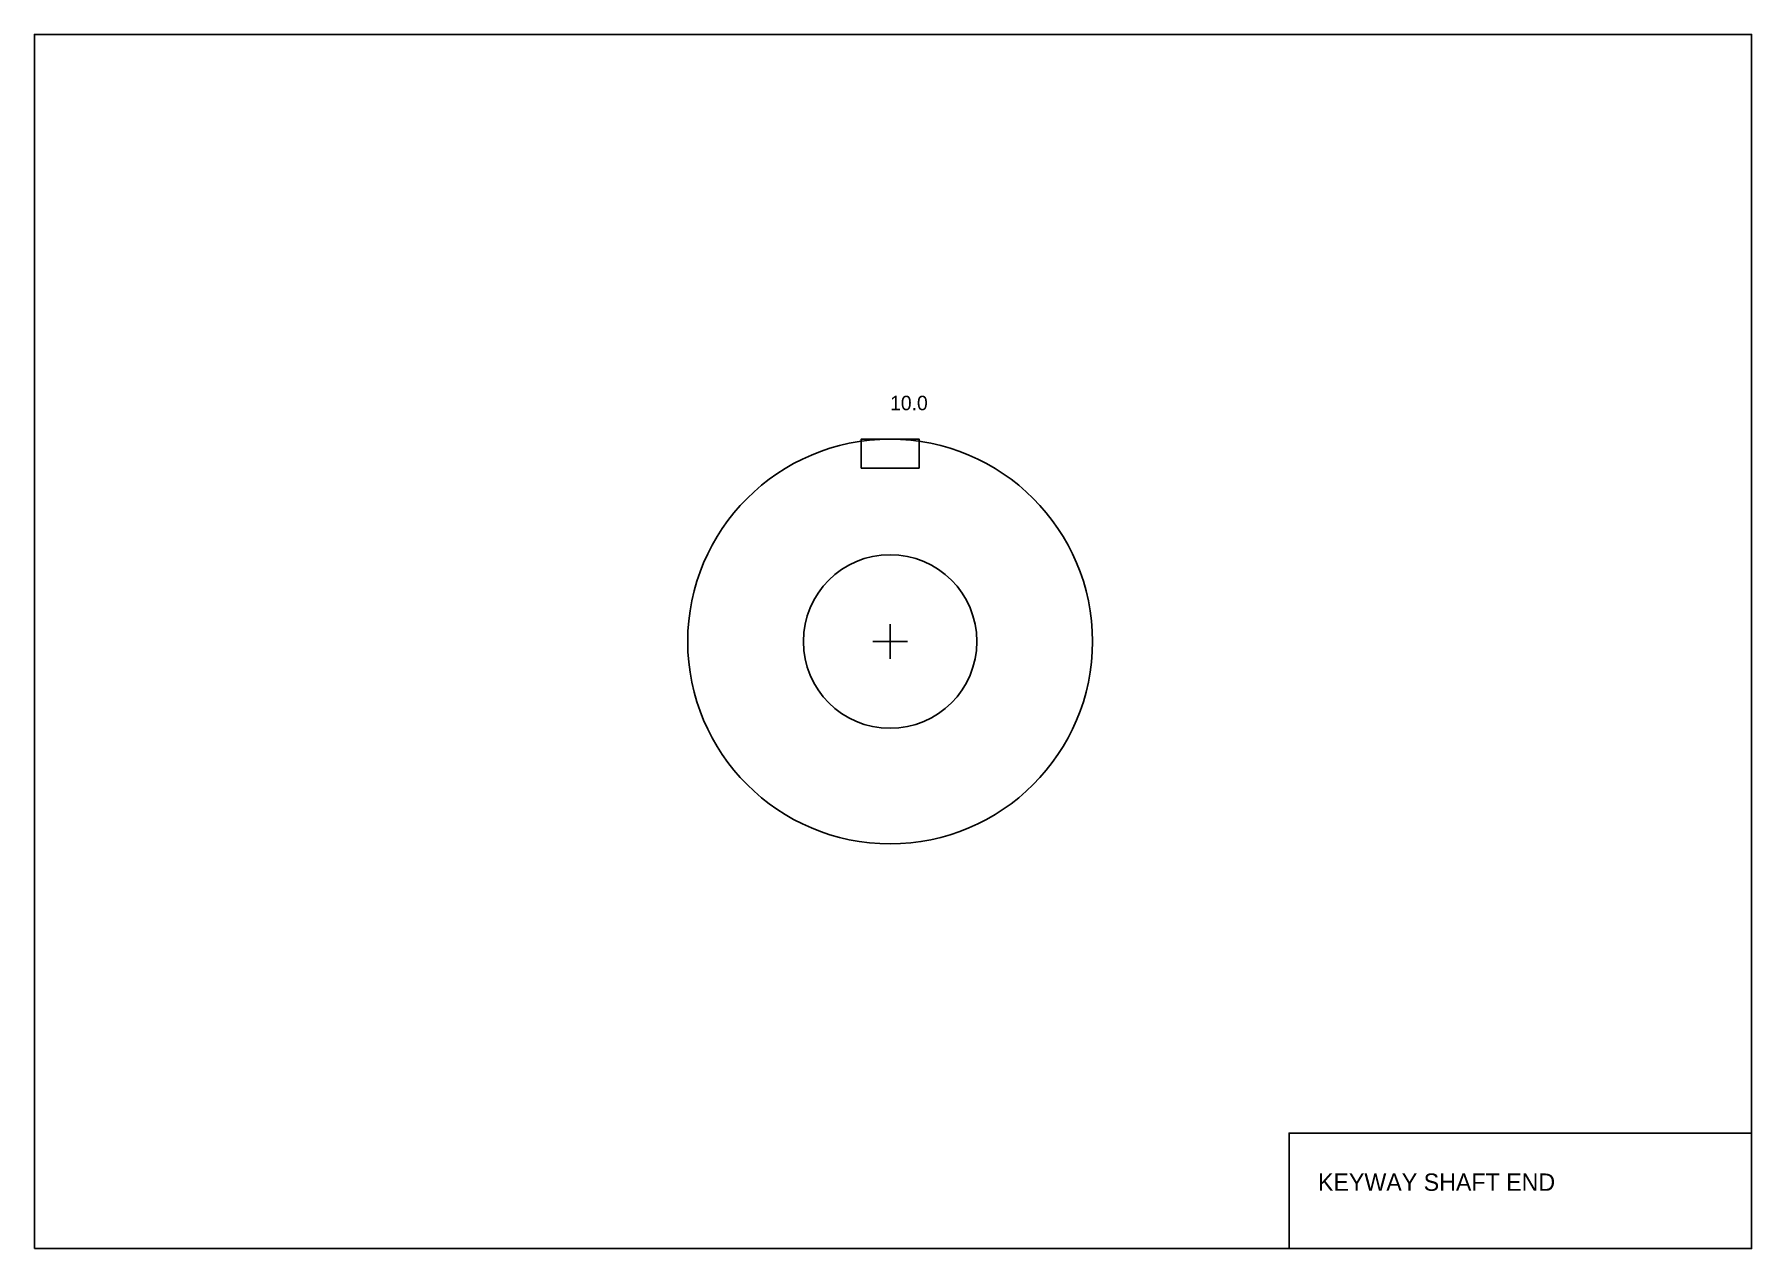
# Model space of a CAD drawing. Header units: millimetres. Extents: x 0 to 297, y 0 to 210.
import ezdxf

# ---------------------------------------------------------------- set-up
doc = ezdxf.new("R2010")
doc.units = ezdxf.units.MM
for name, color, linetype in [('BORDER', 250, 'Continuous'), ('CENTER', 5, 'Continuous'), ('DIMENSIONS', 5, 'Continuous'), ('HOLE', 3, 'Continuous'), ('OUTLINE', 1, 'Continuous'), ('TEXT', 250, 'Continuous'), ('TITLEBLOCK', 250, 'Continuous')]:
    doc.layers.add(name, color=color, linetype=linetype)

msp = doc.modelspace()

# ---------------------------------------------------------------- linework, layer by layer
at = {"layer": 'BORDER'}
msp.add_lwpolyline([(0, 0), (297, 0), (297, 210), (0, 210)], close=True, dxfattribs=at)
at = {"layer": 'CENTER'}
for p, q in [((148, 102), (148, 108)), ((145, 105), (151, 105))]:
    msp.add_line(p, q, dxfattribs=at)
at = {"layer": 'DIMENSIONS'}
msp.add_line((143, 140), (153, 140), dxfattribs=at)
at = {"layer": 'HOLE'}
msp.add_circle((148, 105), 15, dxfattribs=at)
at = {"layer": 'OUTLINE'}
msp.add_lwpolyline([(143, 135), (143, 140), (153, 140), (153, 135)], close=True, dxfattribs=at)
msp.add_circle((148, 105), 35, dxfattribs=at)
at = {"layer": 'TITLEBLOCK'}
msp.add_lwpolyline([(217, 0), (297, 0), (297, 20), (217, 20)], close=True, dxfattribs=at)

# ---------------------------------------------------------------- texts
at = {"layer": 'DIMENSIONS'}
msp.add_text('10.0', height=2.5, dxfattribs=at).set_placement((148, 145))
at = {"layer": 'TEXT'}
msp.add_text('KEYWAY SHAFT END', height=3, dxfattribs=at).set_placement((222, 10))

doc.saveas('drawing.dxf')
